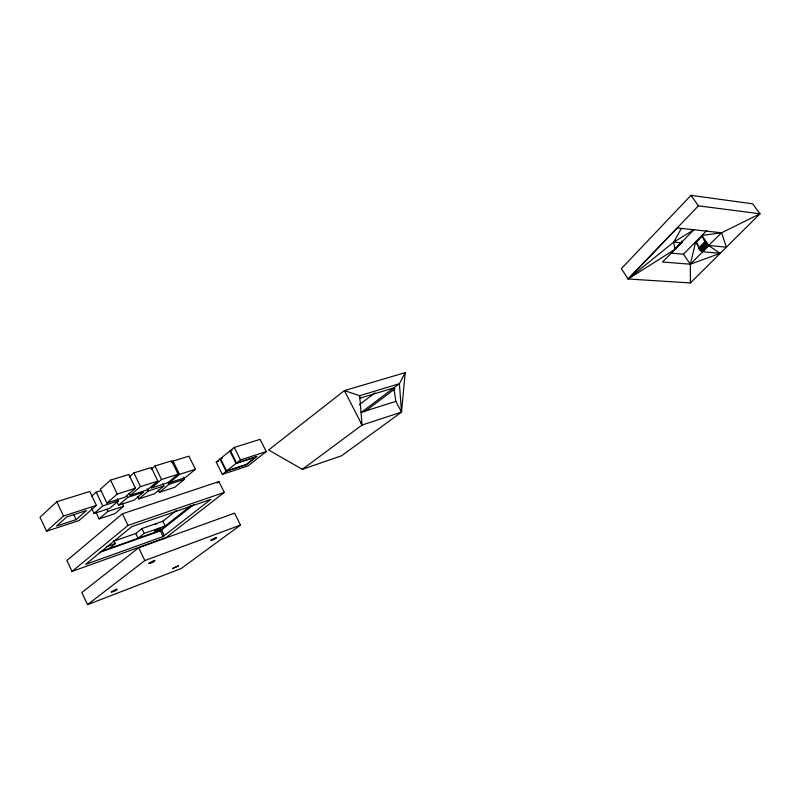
<?xml version="1.0" encoding="UTF-8"?>
<svg xmlns="http://www.w3.org/2000/svg" width="800" height="800" viewBox="0 0 800 800"><rect width="100%" height="100%" fill="white"/><g stroke="black" fill="none" stroke-linecap="round" stroke-linejoin="round"><path stroke-width="1.2" d="M690.96 195.36L698.44 205.83L760 213.79L721.6 232.78L677.18 227.96L628.14 279L690.41 282.94L760 213.79L752.63 203.82L690.96 195.36L621.33 268.69L628.14 279L675.24 249.18L681.73 242.58L681.54 240.98M302.34 469.33L362.06 425.03L401.52 412.13L405.19 372.64L344.4 390.59L268.61 450.01L302.34 469.33L341.59 455.76L401.52 412.13L399.41 383.69L405.19 372.64M675.49 249L681.87 241.93M698.44 205.83L628.14 279L673.67 242.15L681.39 228.42M675.24 249.18L681.86 242.3M671.32 253.16L683.46 254.21L706.87 230.38M698.63 248.1L704.83 241.82L702.35 236.19L696.19 242.47L700.06 250.15L702.69 251.75L720.15 253.33L707.36 244.77L704.83 241.82M698.85 248.59L705.06 242.31M699.18 249.11L705.39 242.83M699.59 249.63L705.8 243.36M700.06 250.15L706.28 243.87M700.59 250.62L706.81 244.35M701.14 251.04L707.36 244.77M701.69 251.38L707.91 245.11M708.44 245.36L702.22 251.63L721.6 232.78L726.36 247.19L708.93 245.51L701.85 235.48L721.6 232.78M708.93 245.51L690.37 264.21L690.41 282.94M681.73 242.58L662.51 262L690.37 264.21L720.15 253.33M56.81 501.75L40 517.22L46.53 531.23L79.11 520.52L96.38 505.41L89.75 491.47L56.81 501.75L63.51 516.01L46.53 531.23M91.91 495.98L96.21 492.16L100.69 490.75M110.57 480.13L100.31 489.25L106.89 503.04L125.01 497.18L135.45 488.24L128.81 474.49L110.57 480.13L117.25 494.06L106.89 503.04M76.09 519.64L86.42 510.57L66.74 516.94L56.51 526.06L76.09 519.64L73.59 514.34M129.24 476.96L133.87 472.91L151.26 467.54L157.85 481.07L147.49 489.8L130.22 495.39L129.21 493.3M91.6 508.2L94.09 513.45L102.77 505.92L118.42 500.84L117.42 498.75M151.27 469.16L154.94 466L171.57 460.87L178.11 474.21L167.85 482.75L151.33 488.09L161.53 479.51L178.11 474.21M118.42 500.84L109.68 508.34L94.09 513.45M95.99 512.25L99.15 518.89L107.81 511.48L123.59 506.28L122.53 504.07M118.58 505.18L127.72 497.38L143.48 492.27L134.29 500.04L118.58 505.18L116.44 500.7M130.22 495.39L140.5 486.62L157.85 481.07M171.19 462.62L173 461.07L188.91 456.16L195.39 469.31L185.27 477.63L169.46 482.75L179.52 474.38L195.39 469.31M123.59 506.28L114.87 513.67L99.15 518.89M137.83 496.7L138.89 498.9L148.27 491.01L163.89 485.95L162.82 483.75M122.44 513.8L66.89 560.47L72.02 571.44L166.16 537.52L224.28 492.4L218.92 481.59L122.44 513.8L128 525.41L72.02 571.44M163.89 485.95L154.45 493.81L138.89 498.9M158.3 490.16L159.35 492.33L168.98 484.34L184.44 479.32L183.38 477.16M184.44 479.32L174.76 487.28L159.35 492.33M109.24 548.47L115.27 543.56L113.87 540.62M222.32 474.39L226.11 471.37L246.44 464.7L256.98 456.41L236.59 463.03L230.37 450.58L234.24 447.44L260.08 439.36L266.26 451.6L247.98 465.93L222.32 474.39L216.22 462.09L219.97 459.04L222.24 458.32M232.14 450.3L229.83 451.03L220.51 458.6L226.65 470.94L246.22 464.52L255.66 457.09L236.04 463.47L226.65 470.94M113.85 541.16L135.79 533.48L141.88 528.57L163.49 521.04M101.17 551.33L159.63 530.64L165.79 525.78L144.19 533.38L138.08 538.26L135.79 533.48M176.2 510.64L162.87 521.26L165.16 526L190.96 505.63M236.59 463.03L240.49 459.93L266.26 451.6M217.07 483.06L218.92 481.59M138.69 547.74L81.88 592.53L87.54 604.64L181.16 568.54L240.49 525.1L234.58 513.17L138.69 547.74L144.83 560.56L87.54 604.64M99.24 552.57L160.4 530.9L193.83 504.54M163.14 536.56L210.79 499.4L131.8 526.62L85.59 564.39L163.14 536.56L160.4 530.9M359.24 404.82L374.96 392.85M361.27 412.42L399.41 383.69L359.69 395.72L344.4 390.59L362.06 425.03L359.69 395.72M364.31 411.89L394.92 388.87M673.67 242.15L693.87 229.77L674.85 249.2L673.67 242.15L681.49 242.76M144.83 560.56L240.49 525.1M106.29 546.73L115.27 543.56M128 525.41L224.28 492.4M63.51 516.01L96.38 505.41M216.22 462.09L218.56 461.35M117.25 494.06L135.45 488.24M360.91 412.43L395.84 401.37L401.52 412.13M359.98 398.21L393.85 387.88L395.84 401.37M698.14 245.26L695.69 241.76L690.37 264.21L683.46 254.21M361 423.01L362.06 425.03M234.24 447.44L240.49 459.93M229.83 451.03L236.04 463.47M219.97 459.04L226.11 471.37M173 461.07L179.52 474.38M167.91 482.15L168.98 484.34M154.94 466L161.53 479.51M147.2 488.79L148.27 491.01M161.62 529.93L164.37 535.61M133.87 472.91L140.5 486.62M126.72 495.3L127.72 497.38M141.88 528.57L144.19 533.38M106.74 509.24L107.81 511.48M96.21 492.16L102.77 505.92M155.16 524.52A3.27 0.53 -25.9 0 1 156.63 523.92M111.35 592C117.44 591.32 120.72 585.94 111.35 592M148.78 563.44C154.7 563.07 158.73 556.99 148.78 563.44M172.61 568.51L178.4 565.87L172.61 568.51M210.91 540.22C215.79 540.17 220.86 533.96 210.91 540.22M155.84 531.11A3.27 0.52 -26 0 0 160.33 528.51A3.27 0.52 -26 0 0 155.97 530.05A3.27 0.52 -26 0 0 155.84 531.11"/></g></svg>
